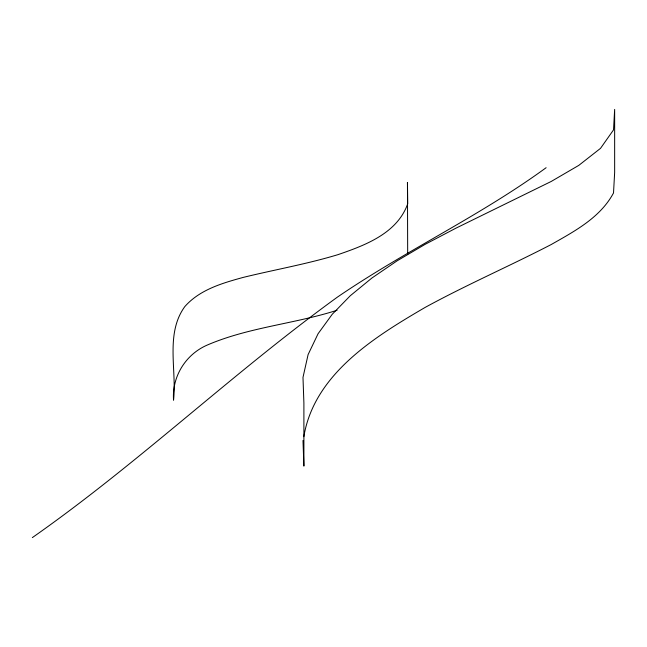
<?xml version="1.0" encoding="UTF-8"?>
<svg xmlns="http://www.w3.org/2000/svg" width="647" height="647" viewBox="0 0 647 647"><rect width="100%" height="100%" fill="white"/><g stroke="black" fill="none" stroke-linecap="round" stroke-linejoin="round"><path stroke-width="0.97" d="M303.839 436.676C314.216 373.99 374.694 336.877 425.152 307.406C466.382 284.866 509.504 266.127 551.212 244.534C574.698 231.165 600.246 217.691 613.518 192.96L614.65 172.474L614.65 109.4L613.518 129.893L600.521 148.349L578.806 165.365L551.212 181.459L455.706 228.286L425.152 244.331L397.048 260.87L371.968 277.975L350.294 295.728L332.251 314.256L318.057 333.763L308.093 354.613L302.99 377.403L303.896 403.041L303.896 466.107L302.99 440.478M32.35 537.6C138.515 463.187 232.483 373.19 337.338 297.167C404.973 250.874 479.823 216.09 546.125 167.71M337.087 310.261C294.531 323.88 249.014 327.204 207.736 344.851C185.883 354.014 171.787 376.489 173.55 400.186C176.849 369.518 165.187 333.626 184.807 306.597C199.697 289.686 222.147 283.184 243.126 277.426C274.732 269.678 306.864 264.081 338.041 254.627C365.353 245.221 397.193 233.381 407.747 203.716L407.448 182.446L407.683 254.255"/></g></svg>
